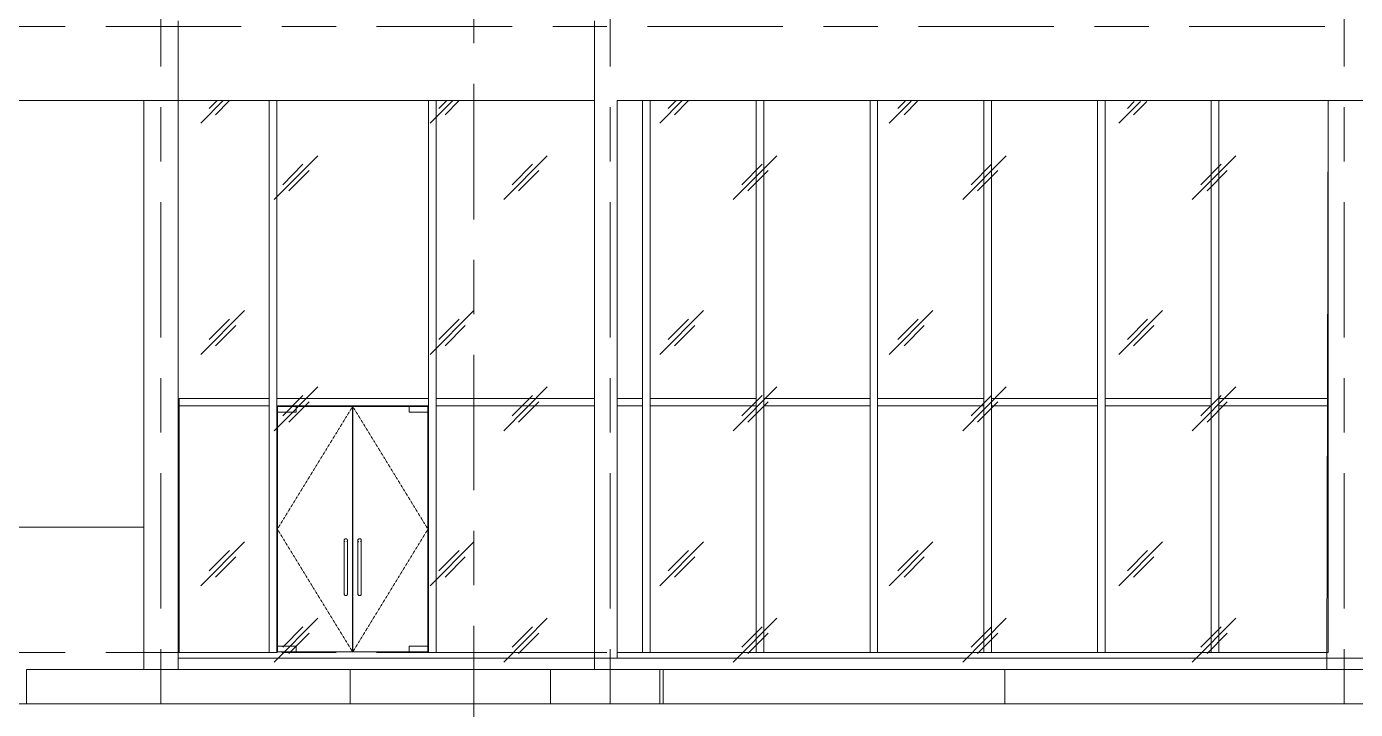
# Model space of a CAD drawing. Header units: millimetres. Extents: x -2100 to 124761, y -10432 to 93550.
# Drawn here: x 97429 to 109111, y -500 to 5500 of the extents above; entities that cross this region are included whole.
import ezdxf

# ---------------------------------------------------------------- set-up
doc = ezdxf.new("R2010")
doc.units = ezdxf.units.MM
doc.linetypes.add('Centre', pattern=[31.75, 6.35, -4.7625, 15.875, -4.7625])
doc.linetypes.add('Dash 1_16_', pattern=[3.175, 1.5875, -1.5875])
for name, color, linetype, lineweight in [('A-DOOR-GLAZ', 152, 'Continuous', 5), ('A-GLAZ-CWMG', 55, 'Continuous', 5), ('CUA', 31, 'Continuous', 9), ('KINH', 152, 'Continuous', 5), ('NET CAT', 3, 'Continuous', 5), ('NET-THAY', 2, 'Continuous', 9), ('TRUC', 225, 'Continuous', 5)]:
    doc.layers.add(name, color=color, linetype=linetype, lineweight=lineweight)

# ---------------------------------------------------------------- blocks, each defined once
blk = doc.blocks.new('System Panel - Glazed-1982719-MẶT ĐỨNG TRỤC Q-A')
at = {"layer": 'KINH'}
for p, q in [((-21690, 2167), (-21690, 0)), ((-21690, 0), (-21190, 0)), ((-21190, 0), (-20898, 0))]:
    blk.add_line(p, q, dxfattribs=at)
blk = doc.blocks.new('CUA KINH BAN LE SAN MO 2 HUONG - Type 1-1982720-MẶT ĐỨNG TRỤC Q-A')
at = {"layer": 'A-DOOR-GLAZ'}
for p, q in [((-20827, 55), (-20827, 2112)), ((-20165, 2162), (-20662, 2162)), ((-20165, 2162), (-20165, 5)), ((-19668, 2162), (-20164, 2162)), ((-20164, 2162), (-20164, 5)), ((-19503, 55), (-19503, 2112)), ((-20165, 5), (-20662, 5)), ((-20164, 5), (-19668, 5))]:
    blk.add_line(p, q, dxfattribs=at)
at = {"layer": 'CUA', "lineweight": 5}
for p, q in [((-20828, 0), (-20828, 2163)), ((-20828, 2163), (-19502, 2163)), ((-20662, 2162), (-20827, 2162)), ((-20827, 2162), (-20827, 2112)), ((-20827, 2112), (-20662, 2112)), ((-20662, 2112), (-20662, 2162)), ((-19503, 2162), (-19668, 2162)), ((-19668, 2162), (-19668, 2112)), ((-19668, 2112), (-19503, 2112)), ((-19503, 2112), (-19503, 2162)), ((-19502, 2163), (-19502, 0)), ((-20240, 950), (-20240, 550)), ((-20210, 550), (-20210, 950)), ((-20119, 950), (-20119, 550)), ((-20089, 550), (-20089, 950)), ((-20828, 0), (-20832, 0)), ((-20662, 55), (-20827, 55)), ((-20827, 55), (-20827, 5)), ((-20827, 5), (-20662, 5)), ((-20662, 5), (-20662, 55)), ((-19668, 55), (-19668, 5)), ((-19503, 55), (-19668, 55)), ((-19668, 5), (-19503, 5)), ((-19503, 5), (-19503, 55)), ((-19502, 0), (-19498, 0))]:
    blk.add_line(p, q, dxfattribs=at)
at = {"layer": 'CUA', "linetype": 'Dash 1_16_', "lineweight": 5}
for p, q in [((-20165, 2162), (-20827, 1084)), ((-20165, 2162), (-20827, 1084)), ((-20164, 2162), (-19503, 1084)), ((-20164, 2162), (-19503, 1084)), ((-20827, 1084), (-20165, 5)), ((-20827, 1084), (-20165, 5)), ((-19503, 1084), (-20164, 5)), ((-19503, 1084), (-20164, 5))]:
    blk.add_line(p, q, dxfattribs=at)
at = {"layer": 'CUA', "lineweight": 5, "flags": 128}
for points in [[(-20240, 986), (-20240, 986), (-20240, 987), (-20240, 987), (-20240, 988), (-20240, 989), (-20240, 989), (-20240, 990), (-20239, 990), (-20239, 991), (-20239, 991), (-20239, 992), (-20238, 992), (-20238, 993), (-20238, 993), (-20237, 994), (-20237, 994), (-20237, 995), (-20236, 995), (-20236, 996), (-20235, 996), (-20235, 997), (-20234, 997), (-20234, 997), (-20234, 998), (-20233, 998), (-20232, 998), (-20232, 999), (-20231, 999), (-20231, 999), (-20230, 999), (-20230, 999), (-20229, 1000), (-20229, 1000), (-20228, 1000), (-20227, 1000), (-20227, 1000), (-20226, 1000), (-20226, 1000), (-20225, 1000)], [(-20240, 985), (-20240, 985), (-20240, 985), (-20240, 985), (-20240, 985), (-20240, 984), (-20240, 984), (-20240, 984), (-20240, 983), (-20240, 983), (-20240, 982), (-20240, 982), (-20240, 981), (-20240, 980), (-20240, 980), (-20240, 979), (-20240, 978), (-20240, 977), (-20240, 976), (-20240, 975), (-20240, 974), (-20240, 973), (-20240, 972), (-20240, 971), (-20240, 970), (-20240, 969), (-20240, 968), (-20240, 966), (-20240, 965), (-20240, 964), (-20240, 963), (-20240, 961), (-20240, 960), (-20240, 959), (-20240, 957), (-20240, 956), (-20240, 955), (-20240, 953), (-20240, 952), (-20240, 950), (-20240, 950)], [(-20240, 982), (-20240, 982), (-20240, 983), (-20240, 983), (-20240, 984), (-20240, 984), (-20240, 984), (-20240, 984), (-20240, 985), (-20240, 985), (-20240, 985), (-20240, 985)], [(-20225, 1000), (-20225, 1000), (-20224, 1000), (-20224, 1000), (-20223, 1000), (-20222, 1000), (-20222, 1000), (-20221, 999), (-20221, 999), (-20220, 999), (-20220, 999), (-20219, 999), (-20218, 998), (-20218, 998), (-20217, 998), (-20217, 997), (-20216, 997), (-20216, 997), (-20216, 996), (-20215, 996), (-20215, 995), (-20214, 995), (-20214, 995), (-20213, 994), (-20213, 994), (-20213, 993), (-20212, 993), (-20212, 992), (-20212, 992), (-20212, 991), (-20211, 990), (-20211, 990), (-20211, 989), (-20211, 989), (-20211, 988), (-20211, 988), (-20211, 987), (-20210, 986), (-20210, 986), (-20210, 985)], [(-20210, 950), (-20210, 951), (-20210, 953), (-20210, 954), (-20210, 956), (-20210, 957), (-20210, 958), (-20210, 960), (-20210, 961), (-20210, 962), (-20210, 964), (-20210, 965), (-20210, 966), (-20210, 967), (-20210, 969), (-20210, 970), (-20210, 971), (-20210, 972), (-20210, 973), (-20210, 974), (-20210, 975), (-20210, 976), (-20210, 977), (-20210, 978), (-20210, 979), (-20210, 979), (-20210, 980), (-20210, 981), (-20210, 982), (-20210, 982), (-20210, 983), (-20210, 983), (-20210, 984), (-20210, 984), (-20210, 984), (-20210, 984), (-20210, 985), (-20210, 985), (-20210, 985), (-20210, 985)], [(-20210, 985), (-20210, 985), (-20210, 985), (-20210, 985), (-20210, 984), (-20210, 984), (-20210, 984), (-20210, 983), (-20210, 983), (-20210, 982), (-20210, 982)], [(-20119, 986), (-20119, 986), (-20119, 987), (-20119, 987), (-20119, 988), (-20119, 989), (-20119, 989), (-20119, 990), (-20118, 990), (-20118, 991), (-20118, 991), (-20118, 992), (-20117, 992), (-20117, 993), (-20117, 993), (-20116, 994), (-20116, 994), (-20116, 995), (-20115, 995), (-20115, 996), (-20114, 996), (-20114, 997), (-20113, 997), (-20113, 997), (-20113, 998), (-20112, 998), (-20111, 998), (-20111, 999), (-20110, 999), (-20110, 999), (-20109, 999), (-20109, 999), (-20108, 1000), (-20108, 1000), (-20107, 1000), (-20106, 1000), (-20106, 1000), (-20105, 1000), (-20105, 1000), (-20104, 1000)], [(-20119, 985), (-20119, 985), (-20119, 985), (-20119, 985), (-20119, 985), (-20119, 984), (-20119, 984), (-20119, 984), (-20119, 983), (-20119, 983), (-20119, 982), (-20119, 982), (-20119, 981), (-20119, 980), (-20119, 980), (-20119, 979), (-20119, 978), (-20119, 977), (-20119, 976), (-20119, 975), (-20119, 974), (-20119, 973), (-20119, 972), (-20119, 971), (-20119, 970), (-20119, 969), (-20119, 968), (-20119, 966), (-20119, 965), (-20119, 964), (-20119, 963), (-20119, 961), (-20119, 960), (-20119, 959), (-20119, 957), (-20119, 956), (-20119, 955), (-20119, 953), (-20119, 952), (-20119, 950), (-20119, 950)], [(-20119, 982), (-20119, 982), (-20119, 983), (-20119, 983), (-20119, 984), (-20119, 984), (-20119, 984), (-20119, 984), (-20119, 985), (-20119, 985), (-20119, 985), (-20119, 985)], [(-20104, 1000), (-20104, 1000), (-20103, 1000), (-20103, 1000), (-20102, 1000), (-20101, 1000), (-20101, 1000), (-20100, 999), (-20100, 999), (-20099, 999), (-20099, 999), (-20098, 999), (-20097, 998), (-20097, 998), (-20096, 998), (-20096, 997), (-20095, 997), (-20095, 997), (-20095, 996), (-20094, 996), (-20094, 995), (-20093, 995), (-20093, 995), (-20092, 994), (-20092, 994), (-20092, 993), (-20091, 993), (-20091, 992), (-20091, 992), (-20091, 991), (-20090, 990), (-20090, 990), (-20090, 989), (-20090, 989), (-20090, 988), (-20090, 988), (-20090, 987), (-20089, 986), (-20089, 986), (-20089, 985)], [(-20089, 950), (-20089, 951), (-20089, 953), (-20089, 954), (-20089, 956), (-20089, 957), (-20089, 958), (-20089, 960), (-20089, 961), (-20089, 962), (-20089, 964), (-20089, 965), (-20089, 966), (-20089, 967), (-20089, 969), (-20089, 970), (-20089, 971), (-20089, 972), (-20089, 973), (-20089, 974), (-20089, 975), (-20089, 976), (-20089, 977), (-20089, 978), (-20089, 979), (-20089, 979), (-20089, 980), (-20089, 981), (-20089, 982), (-20089, 982), (-20089, 983), (-20089, 983), (-20089, 984), (-20089, 984), (-20089, 984), (-20089, 984), (-20089, 985), (-20089, 985), (-20089, 985), (-20089, 985)], [(-20089, 985), (-20089, 985), (-20089, 985), (-20089, 985), (-20089, 984), (-20089, 984), (-20089, 984), (-20089, 983), (-20089, 983), (-20089, 982), (-20089, 982)], [(-20240, 550), (-20240, 549), (-20240, 547), (-20240, 546), (-20240, 544), (-20240, 543), (-20240, 542), (-20240, 540), (-20240, 539), (-20240, 538), (-20240, 536), (-20240, 535), (-20240, 534), (-20240, 533), (-20240, 531), (-20240, 530), (-20240, 529), (-20240, 528), (-20240, 527), (-20240, 526), (-20240, 525), (-20240, 524), (-20240, 523), (-20240, 522), (-20240, 521), (-20240, 521), (-20240, 520), (-20240, 519), (-20240, 518), (-20240, 518), (-20240, 517), (-20240, 517), (-20240, 516), (-20240, 516), (-20240, 516), (-20240, 516), (-20240, 515), (-20240, 515), (-20240, 515), (-20240, 515)], [(-20240, 515), (-20240, 515), (-20240, 515), (-20240, 515), (-20240, 516), (-20240, 516), (-20240, 516), (-20240, 517), (-20240, 517), (-20240, 518), (-20240, 518)], [(-20225, 500), (-20226, 500), (-20227, 500), (-20227, 500), (-20228, 500), (-20228, 500), (-20229, 500), (-20230, 501), (-20230, 501), (-20231, 501), (-20231, 501), (-20232, 501), (-20232, 502), (-20233, 502), (-20233, 502), (-20234, 503), (-20234, 503), (-20235, 503), (-20235, 504), (-20236, 504), (-20236, 505), (-20237, 505), (-20237, 505), (-20237, 506), (-20238, 506), (-20238, 507), (-20238, 507), (-20239, 508), (-20239, 508), (-20239, 509), (-20239, 510), (-20240, 510), (-20240, 511), (-20240, 511), (-20240, 512), (-20240, 512), (-20240, 513), (-20240, 514), (-20240, 514), (-20240, 515)], [(-20210, 514), (-20210, 514), (-20211, 513), (-20211, 513), (-20211, 512), (-20211, 511), (-20211, 511), (-20211, 510), (-20211, 510), (-20212, 509), (-20212, 509), (-20212, 508), (-20212, 508), (-20213, 507), (-20213, 507), (-20213, 506), (-20214, 506), (-20214, 505), (-20215, 505), (-20215, 504), (-20215, 504), (-20216, 503), (-20216, 503), (-20217, 503), (-20217, 502), (-20218, 502), (-20218, 502), (-20219, 501), (-20219, 501), (-20220, 501), (-20221, 501), (-20221, 501), (-20222, 500), (-20222, 500), (-20223, 500), (-20223, 500), (-20224, 500), (-20225, 500), (-20225, 500), (-20225, 500)], [(-20210, 515), (-20210, 515), (-20210, 515), (-20210, 515), (-20210, 515), (-20210, 516), (-20210, 516), (-20210, 516), (-20210, 517), (-20210, 517), (-20210, 518), (-20210, 518), (-20210, 519), (-20210, 520), (-20210, 520), (-20210, 521), (-20210, 522), (-20210, 523), (-20210, 524), (-20210, 525), (-20210, 526), (-20210, 527), (-20210, 528), (-20210, 529), (-20210, 530), (-20210, 531), (-20210, 532), (-20210, 534), (-20210, 535), (-20210, 536), (-20210, 537), (-20210, 539), (-20210, 540), (-20210, 541), (-20210, 543), (-20210, 544), (-20210, 545), (-20210, 547), (-20210, 548), (-20210, 550), (-20210, 550)], [(-20210, 518), (-20210, 518), (-20210, 517), (-20210, 517), (-20210, 516), (-20210, 516), (-20210, 516), (-20210, 516), (-20210, 515), (-20210, 515), (-20210, 515), (-20210, 515)], [(-20119, 550), (-20119, 549), (-20119, 547), (-20119, 546), (-20119, 544), (-20119, 543), (-20119, 542), (-20119, 540), (-20119, 539), (-20119, 538), (-20119, 536), (-20119, 535), (-20119, 534), (-20119, 533), (-20119, 531), (-20119, 530), (-20119, 529), (-20119, 528), (-20119, 527), (-20119, 526), (-20119, 525), (-20119, 524), (-20119, 523), (-20119, 522), (-20119, 521), (-20119, 521), (-20119, 520), (-20119, 519), (-20119, 518), (-20119, 518), (-20119, 517), (-20119, 517), (-20119, 516), (-20119, 516), (-20119, 516), (-20119, 516), (-20119, 515), (-20119, 515), (-20119, 515), (-20119, 515)], [(-20119, 515), (-20119, 515), (-20119, 515), (-20119, 515), (-20119, 516), (-20119, 516), (-20119, 516), (-20119, 517), (-20119, 517), (-20119, 518), (-20119, 518)], [(-20104, 500), (-20105, 500), (-20106, 500), (-20106, 500), (-20107, 500), (-20107, 500), (-20108, 500), (-20109, 501), (-20109, 501), (-20110, 501), (-20110, 501), (-20111, 501), (-20111, 502), (-20112, 502), (-20112, 502), (-20113, 503), (-20113, 503), (-20114, 503), (-20114, 504), (-20115, 504), (-20115, 505), (-20116, 505), (-20116, 505), (-20116, 506), (-20117, 506), (-20117, 507), (-20117, 507), (-20118, 508), (-20118, 508), (-20118, 509), (-20118, 510), (-20119, 510), (-20119, 511), (-20119, 511), (-20119, 512), (-20119, 512), (-20119, 513), (-20119, 514), (-20119, 514), (-20119, 515)], [(-20089, 514), (-20089, 514), (-20090, 513), (-20090, 513), (-20090, 512), (-20090, 511), (-20090, 511), (-20090, 510), (-20090, 510), (-20091, 509), (-20091, 509), (-20091, 508), (-20091, 508), (-20092, 507), (-20092, 507), (-20092, 506), (-20093, 506), (-20093, 505), (-20094, 505), (-20094, 504), (-20094, 504), (-20095, 503), (-20095, 503), (-20096, 503), (-20096, 502), (-20097, 502), (-20097, 502), (-20098, 501), (-20098, 501), (-20099, 501), (-20100, 501), (-20100, 501), (-20101, 500), (-20101, 500), (-20102, 500), (-20102, 500), (-20103, 500), (-20104, 500), (-20104, 500), (-20104, 500)], [(-20089, 515), (-20089, 515), (-20089, 515), (-20089, 515), (-20089, 515), (-20089, 516), (-20089, 516), (-20089, 516), (-20089, 517), (-20089, 517), (-20089, 518), (-20089, 518), (-20089, 519), (-20089, 520), (-20089, 520), (-20089, 521), (-20089, 522), (-20089, 523), (-20089, 524), (-20089, 525), (-20089, 526), (-20089, 527), (-20089, 528), (-20089, 529), (-20089, 530), (-20089, 531), (-20089, 532), (-20089, 534), (-20089, 535), (-20089, 536), (-20089, 537), (-20089, 539), (-20089, 540), (-20089, 541), (-20089, 543), (-20089, 544), (-20089, 545), (-20089, 547), (-20089, 548), (-20089, 550), (-20089, 550)], [(-20089, 518), (-20089, 518), (-20089, 517), (-20089, 517), (-20089, 516), (-20089, 516), (-20089, 516), (-20089, 516), (-20089, 515), (-20089, 515), (-20089, 515), (-20089, 515)]]:
    blk.add_lwpolyline(points, dxfattribs=at)
at = {"layer": 'CUA', "lineweight": 5}
for centre, start, end in [((-20225, 985), 0, 180), ((-20225, 985), 90, 210), ((-20225, 985), 225, 239.2959), ((-20225, 985), 330, 90), ((-20225, 985), 300.7041, 315), ((-20104, 985), 360, 180), ((-20104, 985), 90, 210), ((-20104, 985), 225, 239.2959), ((-20104, 985), 330, 90), ((-20104, 985), 300.7041, 315), ((-20225, 515), 150, 270), ((-20225, 515), 180, 0), ((-20225, 515), 270, 30), ((-20104, 515), 150, 270), ((-20104, 515), 180, 360), ((-20104, 515), 270, 30)]:
    blk.add_arc(centre, 15, start, end, dxfattribs=at)
blk = doc.blocks.new('System Panel - Glazed-1982741-MẶT ĐỨNG TRỤC Q-A')
at = {"layer": 'KINH'}
blk.add_line((-19432, 0), (-18040, 0), dxfattribs=at)
blk = doc.blocks.new('System Panel - Glazed-1982532-MẶT ĐỨNG TRỤC Q-A')
at = {"layer": 'KINH'}
for p, q in [((-11590, 0), (-11590, 2167)), ((-12550, 0), (-11590, 0))]:
    blk.add_line(p, q, dxfattribs=at)
blk = doc.blocks.new('System Panel - Glazed-V172-MẶT ĐỨNG TRỤC Q-A')
at = {"layer": 'KINH'}
blk.add_line((-13550, 0), (-12617, 0), dxfattribs=at)
blk = doc.blocks.new('System Panel - Glazed-1983424-MẶT ĐỨNG TRỤC Q-A')
at = {"layer": 'KINH'}
blk.add_line((-17840, 0), (-17617, 0), dxfattribs=at)
blk = doc.blocks.new('System Panel - Glazed-1982705-MẶT ĐỨNG TRỤC Q-A')
at = {"layer": 'KINH'}
for p, q in [((-11590, 4850), (-12550, 4850)), ((-11590, 2233), (-11590, 4850))]:
    blk.add_line(p, q, dxfattribs=at)
blk = doc.blocks.new('System Panel - Glazed-V173-MẶT ĐỨNG TRỤC Q-A')
at = {"layer": 'KINH'}
blk.add_line((-12617, 4850), (-13550, 4850), dxfattribs=at)
blk = doc.blocks.new('System Panel - Glazed-1983425-MẶT ĐỨNG TRỤC Q-A')
at = {"layer": 'KINH'}
blk.add_line((-17617, 4850), (-17840, 4850), dxfattribs=at)
blk = doc.blocks.new('Rectangular Mullion - Rectangular Mullion-1978370-MẶT ĐỨNG TRỤC Q-A')
at = {"layer": 'A-GLAZ-CWMG'}
for p, q in [((-21690, 2167), (-21690, 2233)), ((-21690, 2233), (-21190, 2233)), ((-21690, 2167), (-21190, 2167))]:
    blk.add_line(p, q, dxfattribs=at)
blk = doc.blocks.new('Rectangular Mullion - Rectangular Mullion-1982716-MẶT ĐỨNG TRỤC Q-A')
at = {"layer": 'A-GLAZ-CWMG'}
for p, q in [((-20898, 2233), (-21190, 2233)), ((-20898, 2233), (-20898, 2167)), ((-21190, 2167), (-20898, 2167))]:
    blk.add_line(p, q, dxfattribs=at)
blk = doc.blocks.new('Rectangular Mullion - Rectangular Mullion-1982717-MẶT ĐỨNG TRỤC Q-A')
at = {"layer": 'A-GLAZ-CWMG'}
for p, q in [((-20832, 2167), (-20832, 2233)), ((-19498, 2233), (-20832, 2233)), ((-19498, 2233), (-19498, 2167)), ((-20832, 2167), (-19498, 2167))]:
    blk.add_line(p, q, dxfattribs=at)
blk = doc.blocks.new('Rectangular Mullion - Rectangular Mullion-1982718-MẶT ĐỨNG TRỤC Q-A')
at = {"layer": 'A-GLAZ-CWMG'}
for p, q in [((-19432, 2167), (-19432, 2233)), ((-18040, 2233), (-19432, 2233)), ((-19432, 2167), (-18040, 2167))]:
    blk.add_line(p, q, dxfattribs=at)
blk = doc.blocks.new('Rectangular Mullion - Rectangular Mullion-V175-MẶT ĐỨNG TRỤC Q-A')
at = {"layer": 'A-GLAZ-CWMG'}
for p, q in [((-20898, 2200), (-20898, 0)), ((-20832, 2200), (-20832, 0)), ((-20832, 0), (-20898, 0))]:
    blk.add_line(p, q, dxfattribs=at)
blk = doc.blocks.new('Rectangular Mullion - Rectangular Mullion-1978240-MẶT ĐỨNG TRỤC Q-A')
at = {"layer": 'A-GLAZ-CWMG'}
for p, q in [((-20898, 4850), (-20832, 4850)), ((-20898, 4850), (-20898, 2200)), ((-20832, 4850), (-20832, 2200))]:
    blk.add_line(p, q, dxfattribs=at)
blk = doc.blocks.new('Rectangular Mullion - Rectangular Mullion-1983422-MẶT ĐỨNG TRỤC Q-A')
at = {"layer": 'A-GLAZ-CWMG'}
for p, q in [((-12550, 2167), (-12550, 2233)), ((-11590, 2233), (-12550, 2233)), ((-11590, 2233), (-11590, 2167)), ((-11590, 2167), (-12550, 2167))]:
    blk.add_line(p, q, dxfattribs=at)
blk = doc.blocks.new('Rectangular Mullion - Rectangular Mullion-V177-MẶT ĐỨNG TRỤC Q-A')
at = {"layer": 'A-GLAZ-CWMG'}
for p, q in [((-2248, 13167), (-2248, 13233)), ((-1315, 13233), (-2248, 13233)), ((-1315, 13233), (-1315, 13167)), ((-1315, 13167), (-2248, 13167))]:
    blk.add_line(p, q, dxfattribs=at)
blk = doc.blocks.new('Rectangular Mullion - Rectangular Mullion-1983423-MẶT ĐỨNG TRỤC Q-A')
at = {"layer": 'A-GLAZ-CWMG'}
for p, q in [((-17840, 2167), (-17840, 2233)), ((-17617, 2233), (-17840, 2233)), ((-17617, 2233), (-17617, 2167)), ((-17617, 2167), (-17840, 2167))]:
    blk.add_line(p, q, dxfattribs=at)
blk = doc.blocks.new('Rectangular Mullion - Rectangular Mullion-V189-MẶT ĐỨNG TRỤC Q-A')
at = {"layer": 'A-GLAZ-CWMG'}
for p, q in [((-12617, 2200), (-12617, 0)), ((-12550, 2200), (-12550, 0)), ((-12550, 0), (-12617, 0))]:
    blk.add_line(p, q, dxfattribs=at)
blk = doc.blocks.new('Rectangular Mullion - Rectangular Mullion-1978245-MẶT ĐỨNG TRỤC Q-A')
at = {"layer": 'A-GLAZ-CWMG'}
for p, q in [((-12617, 4850), (-12550, 4850)), ((-12617, 4850), (-12617, 2200)), ((-12550, 4850), (-12550, 2200))]:
    blk.add_line(p, q, dxfattribs=at)

msp = doc.modelspace()

# ---------------------------------------------------------------- hatches: boundary and pattern name
at = {"layer": 'KINH'}
h = msp.add_hatch(dxfattribs=at)
h.set_pattern_fill('FP_11', color=256, angle=180, style=0, pattern_type=2)
h.set_pattern_definition([(225.204, (113980.6, 14448.4), (-0.002, -2032), [252.7, -2610.8]), (225.204, (114035.4, 14393.3), (-0.002, -2032), [252.7, -2610.8]), (225.204, (114110.7, 14524.3), (-0.002, -2032), [544.27, -2319.24]), (225.204, (115352.6, 13087), (-0.002, -2032), [252.7, -2610.8]), (225.204, (115407.4, 13031.8), (-0.002, -2032), [252.7, -2610.8]), (225.204, (115482.7, 13162.9), (-0.002, -2032), [544.27, -2319.24])])
h.paths.add_polyline_path([(108865.5, -158.6), (108865.5, 4841.4), (98760.6, 4850), (98760.6, -150)])

# ---------------------------------------------------------------- linework, layer by layer
at = {"layer": 'NET CAT'}
msp.add_lwpolyline([(122460.6, -450), (75860.6, -450)], dxfattribs=at)
at = {"layer": 'NET-THAY'}
for p, q in [((98760.6, 4850), (98760.6, 5550)), ((95370.6, 4850), (98760.6, 4850)), ((98460.6, -150), (98460.6, 4850)), ((98760.6, 4850), (98760.6, -150)), ((108860.6, -150), (108870.4, 4850)), ((108870.4, 4850), (113960.6, 4850)), ((102620.6, 2166.7), (102620.6, -50)), ((98460.6, 1100), (96970.6, 1100)), ((98760.6, -50), (109210.6, -50)), ((102420.6, -50), (102420.6, -150)), ((106029.2, -150), (97429.1, -150)), ((97429.1, -150), (97429.1, -450)), ((100272.7, -450), (100272.7, -150)), ((102036.1, -450), (102036.1, -150)), ((102996.1, -150), (102996.1, -450)), ((103023.7, -450), (103023.7, -150)), ((106029.2, -450), (106029.2, -150)), ((110000.8, -150), (106029.2, -150)), ((106029.2, -150), (106029.2, -450)), ((97429.1, -450), (106029.2, -450)), ((106029.2, -450), (110000.8, -450))]:
    msp.add_line(p, q, dxfattribs=at)
for points in [[(102420.6, 4850), (102420.6, 5550)], [(102420.6, -50), (102420.6, 4850), (98760.6, 4850)], [(108870.4, 4850), (102620.6, 4850), (102620.6, 2233.3)]]:
    msp.add_lwpolyline(points, dxfattribs=at)
at = {"layer": 'TRUC', "linetype": 'Centre', "ltscale": 75}
for p, q in [((98610.6, -5209.7), (98610.6, 93540.4)), ((101360.6, -6552.1), (101360.6, 93540.4)), ((102560.6, -5209.7), (102560.6, 93540.4)), ((109010.6, -5209.7), (109010.6, 93540.4)), ((75860.6, 5500), (122460.6, 5500)), ((75860.6, 0), (122460.6, 0))]:
    msp.add_line(p, q, dxfattribs=at)

# ---------------------------------------------------------------- block references
at = {"layer": 'A-GLAZ-CWMG'}
for name, p in [('Rectangular Mullion - Rectangular Mullion-1978240-MẶT ĐỨNG TRỤC Q-A', (120460.5, 0)), ('Rectangular Mullion - Rectangular Mullion-1978240-MẶT ĐỨNG TRỤC Q-A', (121860.5, 0)), ('Rectangular Mullion - Rectangular Mullion-1978245-MẶT ĐỨNG TRỤC Q-A', (115460.5, 0)), ('Rectangular Mullion - Rectangular Mullion-1978245-MẶT ĐỨNG TRỤC Q-A', (116460.5, 0)), ('Rectangular Mullion - Rectangular Mullion-1978245-MẶT ĐỨNG TRỤC Q-A', (117460.5, 0)), ('Rectangular Mullion - Rectangular Mullion-1978245-MẶT ĐỨNG TRỤC Q-A', (118460.5, 0)), ('Rectangular Mullion - Rectangular Mullion-1978245-MẶT ĐỨNG TRỤC Q-A', (119460.5, 0)), ('Rectangular Mullion - Rectangular Mullion-1978245-MẶT ĐỨNG TRỤC Q-A', (120460.5, 0)), ('Rectangular Mullion - Rectangular Mullion-1978370-MẶT ĐỨNG TRỤC Q-A', (120460.5, 0)), ('Rectangular Mullion - Rectangular Mullion-1982716-MẶT ĐỨNG TRỤC Q-A', (120460.5, 0)), ('Rectangular Mullion - Rectangular Mullion-1982717-MẶT ĐỨNG TRỤC Q-A', (120460.5, 0)), ('Rectangular Mullion - Rectangular Mullion-1982718-MẶT ĐỨNG TRỤC Q-A', (120460.5, 0)), ('Rectangular Mullion - Rectangular Mullion-1983423-MẶT ĐỨNG TRỤC Q-A', (120460.5, 0)), ('Rectangular Mullion - Rectangular Mullion-V177-MẶT ĐỨNG TRỤC Q-A', (105158.4, -11000)), ('Rectangular Mullion - Rectangular Mullion-V177-MẶT ĐỨNG TRỤC Q-A', (106158.4, -11000)), ('Rectangular Mullion - Rectangular Mullion-V177-MẶT ĐỨNG TRỤC Q-A', (107158.4, -11000)), ('Rectangular Mullion - Rectangular Mullion-V177-MẶT ĐỨNG TRỤC Q-A', (108158.4, -11000)), ('Rectangular Mullion - Rectangular Mullion-V177-MẶT ĐỨNG TRỤC Q-A', (109158.4, -11000)), ('Rectangular Mullion - Rectangular Mullion-1983422-MẶT ĐỨNG TRỤC Q-A', (120460.5, 0)), ('Rectangular Mullion - Rectangular Mullion-V175-MẶT ĐỨNG TRỤC Q-A', (120460.5, 0)), ('Rectangular Mullion - Rectangular Mullion-V175-MẶT ĐỨNG TRỤC Q-A', (121860.5, 0)), ('Rectangular Mullion - Rectangular Mullion-V189-MẶT ĐỨNG TRỤC Q-A', (115460.5, 0)), ('Rectangular Mullion - Rectangular Mullion-V189-MẶT ĐỨNG TRỤC Q-A', (116460.5, 0)), ('Rectangular Mullion - Rectangular Mullion-V189-MẶT ĐỨNG TRỤC Q-A', (117460.5, 0)), ('Rectangular Mullion - Rectangular Mullion-V189-MẶT ĐỨNG TRỤC Q-A', (118460.5, 0)), ('Rectangular Mullion - Rectangular Mullion-V189-MẶT ĐỨNG TRỤC Q-A', (119460.5, 0)), ('Rectangular Mullion - Rectangular Mullion-V189-MẶT ĐỨNG TRỤC Q-A', (120460.5, 0))]:
    msp.add_blockref(name, p, dxfattribs=at)
at = {"layer": 'CUA'}
msp.add_blockref('CUA KINH BAN LE SAN MO 2 HUONG - Type 1-1982720-MẶT ĐỨNG TRỤC Q-A', (120460.5, 0), dxfattribs=at)
at = {"layer": 'KINH'}
for name, p in [('System Panel - Glazed-1983425-MẶT ĐỨNG TRỤC Q-A', (120460.5, 0)), ('System Panel - Glazed-V173-MẶT ĐỨNG TRỤC Q-A', (116460.5, 0)), ('System Panel - Glazed-V173-MẶT ĐỨNG TRỤC Q-A', (117460.5, 0)), ('System Panel - Glazed-V173-MẶT ĐỨNG TRỤC Q-A', (118460.5, 0)), ('System Panel - Glazed-V173-MẶT ĐỨNG TRỤC Q-A', (119460.5, 0)), ('System Panel - Glazed-V173-MẶT ĐỨNG TRỤC Q-A', (120460.5, 0)), ('System Panel - Glazed-1982705-MẶT ĐỨNG TRỤC Q-A', (120460.5, 0)), ('System Panel - Glazed-1982719-MẶT ĐỨNG TRỤC Q-A', (120460.5, 0)), ('System Panel - Glazed-1982532-MẶT ĐỨNG TRỤC Q-A', (120460.5, 0)), ('System Panel - Glazed-1982741-MẶT ĐỨNG TRỤC Q-A', (120460.5, 0)), ('System Panel - Glazed-1983424-MẶT ĐỨNG TRỤC Q-A', (120460.5, 0)), ('System Panel - Glazed-V172-MẶT ĐỨNG TRỤC Q-A', (116460.5, 0)), ('System Panel - Glazed-V172-MẶT ĐỨNG TRỤC Q-A', (117460.5, 0)), ('System Panel - Glazed-V172-MẶT ĐỨNG TRỤC Q-A', (118460.5, 0)), ('System Panel - Glazed-V172-MẶT ĐỨNG TRỤC Q-A', (119460.5, 0)), ('System Panel - Glazed-V172-MẶT ĐỨNG TRỤC Q-A', (120460.5, 0))]:
    msp.add_blockref(name, p, dxfattribs=at)

doc.saveas('drawing.dxf')
